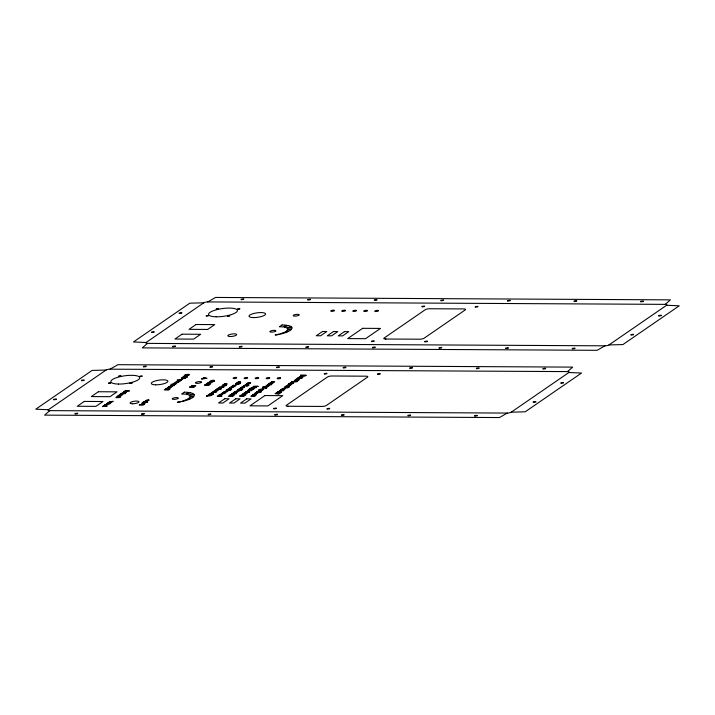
<?xml version="1.0" encoding="UTF-8"?>
<svg xmlns="http://www.w3.org/2000/svg" width="715" height="715" viewBox="0 0 715 715"><rect width="100%" height="100%" fill="white"/><g stroke="black" fill="none" stroke-linecap="round" stroke-linejoin="round"><path stroke-width="1.07" d="M49.782 410.633L44.598 415.129L499.419 417.551L507.257 413.073A2.994 0.804 -7.9 0 0 511.225 412.189L525.194 411.813L581.545 373.033L568.872 372.515A2.994 0.804 -7.9 0 0 567.513 371.603L110.03 369.172A2.994 0.804 -7.9 0 0 106.061 370.048L92.092 370.433L35.75 409.203L48.414 409.722A2.994 0.804 -7.9 0 0 49.782 410.633L507.257 413.073M147.487 343.397L142.303 347.883L597.123 350.305L604.97 345.828A2.994 0.804 -7.9 0 0 608.939 344.952L622.908 344.567L679.25 305.797L666.586 305.278A2.994 0.804 -7.9 0 0 665.218 304.367L207.743 301.927A2.994 0.804 -7.9 0 0 203.775 302.811L189.806 303.187L133.455 341.967L146.128 342.485A2.994 0.804 -7.9 0 0 147.487 343.397L604.97 345.828M567.513 371.603L572.697 367.117L117.877 364.695L110.03 369.172M665.218 304.367L670.402 299.871L215.581 297.449L207.743 301.927M48.414 409.722L106.061 370.048M146.128 342.485L203.775 302.811M511.225 412.189L568.872 372.515M608.939 344.952L666.586 305.278M151.419 332.064L154.074 331.689M154.136 332.207L151.535 332.573M53.705 399.301L56.36 398.934M241.08 299.219L243.726 298.852M56.422 399.444L53.786 399.81M243.761 299.379L241.214 299.737M172.681 346.292L175.336 345.917M175.363 346.453L172.762 346.802M143.366 366.464L146.021 366.089M146.101 366.598L143.465 366.974M74.968 413.529L77.622 413.163M77.703 413.672L75.084 414.048M307.665 299.576L310.319 299.201M310.355 299.737L307.799 300.094M209.96 366.822L212.614 366.446M212.677 366.965L210.076 367.331M475.18 306.681L477.834 306.306M477.897 306.824L475.296 307.191M424.701 341.421L427.356 341.046M427.418 341.564L424.799 341.931M507.444 300.64L510.099 300.264M510.179 300.774L507.543 301.149M377.466 373.918L380.121 373.552M380.183 374.07L377.547 374.428M326.987 408.658L329.642 408.292M329.678 408.819L327.068 409.168M409.731 367.885L412.385 367.51M412.448 368.028L409.811 368.386M574.029 300.997L576.683 300.622M576.764 301.131L574.127 301.507M476.324 368.234L478.978 367.868M479.041 368.377L476.422 368.752M640.622 301.346L643.277 300.979M643.339 301.498L640.72 301.864M572.232 348.419L574.878 348.044M574.958 348.554L572.349 348.938M542.917 368.591L545.572 368.216M545.652 368.726L542.998 369.101M474.519 415.656L477.173 415.29M477.236 415.808L474.635 416.175M630.871 334.611L633.526 334.245M633.588 334.754L630.988 335.129M533.167 401.857L535.821 401.481M535.884 402L533.283 402.375M239.275 346.641L241.929 346.274M241.956 346.811L239.346 347.15M141.57 413.887L144.216 413.52M144.296 414.021L141.677 414.405M440.851 300.282L443.506 299.916M443.577 300.425L440.958 300.8M343.146 367.528L345.801 367.153M345.854 367.671L343.254 368.037M371.407 341.144L374.061 340.778M374.115 341.296L371.514 341.663M273.702 408.39L276.356 408.024M276.374 408.56L273.827 408.909M179.108 313L181.762 312.643M181.825 313.152L179.206 313.519M81.403 380.246L84.057 379.88M84.102 380.398L81.483 380.764M374.267 299.925L376.921 299.558M376.939 300.094L374.383 300.452M276.562 367.17L279.216 366.804M279.261 367.322L276.66 367.689M372.461 347.347L375.116 346.981M375.178 347.499L372.524 347.856M274.757 414.593L277.411 414.226M277.456 414.745L274.837 415.102M505.648 348.062L508.302 347.696M508.311 348.232L505.764 348.58M407.934 415.299L410.589 414.932M410.642 415.451L408.033 415.817M305.877 346.998L308.514 346.623M308.567 347.15L306.002 347.517M208.163 414.235L210.8 413.869M210.88 414.387L208.262 414.754M658.569 315.556L661.223 315.19M661.232 315.726L658.631 316.066M560.855 382.802L563.509 382.436M563.572 382.945L560.953 383.32M439.055 347.705L441.691 347.338M441.718 347.874L439.162 348.223M341.35 414.941L343.987 414.575M344.04 415.102L341.457 415.469M421.921 306.386L424.558 306.02M424.612 306.547L422.002 306.905M324.208 373.632L326.844 373.266M326.862 373.811L324.333 374.159M385.564 339.026L419.33 339.196A3.307 0.885 -7.9 0 0 424.29 338.088L465 310.078A3.307 0.885 -7.9 0 0 463.302 308.934L430.001 308.755A3.307 0.885 -7.9 0 0 425.05 309.863L384.33 337.882A3.307 0.885 -7.9 0 0 385.564 339.026L386.037 339.017M287.859 406.263L321.625 406.433A3.307 0.885 -7.9 0 0 326.576 405.334L367.296 377.314A3.307 0.885 -7.9 0 0 365.588 376.179L332.296 376.001A3.307 0.885 -7.9 0 0 327.336 377.1L286.626 405.119A3.307 0.885 -7.9 0 0 287.859 406.263L288.324 406.263M172.36 399.05A2.994 0.804 -7.9 0 0 176.426 399.059L176.444 399.059A2.958 0.795 -7.9 0 0 177.794 398.541M172.315 398.693A2.994 0.804 -7.9 0 1 174.433 397.79A2.994 0.804 -7.9 0 1 177.427 397.647A2.923 0.787 -7.9 0 1 177.99 397.826M178.133 398.255A2.958 0.795 -7.9 0 1 177.946 398.443M201.389 382.248A2.994 0.804 -7.9 0 1 198.573 383.267A2.994 0.804 -7.9 0 1 195.615 383.052M195.57 382.686A2.994 0.804 -7.9 0 1 198.377 381.676A2.994 0.804 -7.9 0 1 201.344 381.89M280.673 378.208A1.948 0.527 -7.9 0 1 279.02 378.718A1.948 0.527 -7.9 0 1 277.277 378.682M277.197 378.199A1.948 0.527 -7.9 0 1 278.85 377.681A1.948 0.527 -7.9 0 1 280.593 377.717M269.68 378.146A1.948 0.527 -7.9 0 1 268.027 378.664A1.948 0.527 -7.9 0 1 266.284 378.619M266.212 378.137A1.948 0.527 -7.9 0 1 267.875 377.627A1.948 0.527 -7.9 0 1 269.609 377.663M258.696 378.092A1.948 0.527 -7.9 0 1 257.025 378.601A1.948 0.527 -7.9 0 1 255.291 378.566M255.228 378.074A1.948 0.527 -7.9 0 1 256.891 377.565A1.948 0.527 -7.9 0 1 258.633 377.609M247.658 378.056A1.948 0.527 -7.9 0 1 246.005 378.566A1.948 0.527 -7.9 0 1 244.262 378.53M244.181 378.047A1.948 0.527 -7.9 0 1 245.835 377.538A1.948 0.527 -7.9 0 1 247.587 377.574M236.674 377.994A1.948 0.527 -7.9 0 1 235.012 378.512A1.948 0.527 -7.9 0 1 233.269 378.476M233.197 377.985A1.948 0.527 -7.9 0 1 234.851 377.475A1.948 0.527 -7.9 0 1 236.594 377.511M334.379 310.757A1.948 0.527 -7.9 0 1 332.725 311.266A1.948 0.527 -7.9 0 1 330.982 311.231M330.902 310.748A1.948 0.527 -7.9 0 1 332.555 310.23A1.948 0.527 -7.9 0 1 334.307 310.265M345.363 310.81A1.948 0.527 -7.9 0 1 343.709 311.329A1.948 0.527 -7.9 0 1 341.967 311.293M341.886 310.802A1.948 0.527 -7.9 0 1 343.549 310.292A1.948 0.527 -7.9 0 1 345.291 310.328M299.093 315.011A2.994 0.804 -7.9 0 1 296.287 316.03A2.994 0.804 -7.9 0 1 293.32 315.807M293.275 315.449A2.994 0.804 -7.9 0 1 296.082 314.43A2.994 0.804 -7.9 0 1 299.049 314.654M356.401 310.855A1.948 0.527 -7.9 0 1 354.729 311.365A1.948 0.527 -7.9 0 1 352.995 311.32M352.933 310.837A1.948 0.527 -7.9 0 1 354.604 310.319A1.948 0.527 -7.9 0 1 356.338 310.364M367.394 310.909A1.948 0.527 -7.9 0 1 365.731 311.418A1.948 0.527 -7.9 0 1 363.989 311.382M363.917 310.891A1.948 0.527 -7.9 0 1 365.58 310.382A1.948 0.527 -7.9 0 1 367.322 310.417M378.378 310.962A1.948 0.527 -7.9 0 1 376.725 311.472A1.948 0.527 -7.9 0 1 374.982 311.436M374.901 310.954A1.948 0.527 -7.9 0 1 376.564 310.444A1.948 0.527 -7.9 0 1 378.306 310.48M270.064 331.814A2.994 0.804 -7.9 0 0 274.131 331.823L274.149 331.814A2.958 0.795 -7.9 0 0 275.507 331.304M270.02 331.447A2.994 0.804 -7.9 0 1 272.138 330.553A2.994 0.804 -7.9 0 1 275.141 330.41M275.838 331.018A2.958 0.795 -7.9 0 1 275.659 331.197M275.15 330.41A2.923 0.787 -7.9 0 1 275.695 330.589M106.83 403.877C103.827 403.492 115.347 403.707 106.83 403.877M120.728 396.754L119.199 397.576L116.447 397.701A2.109 0.563 -7.9 0 1 115.848 397.46L117.573 396.584L118.306 396.503L116.697 397.299L120.728 396.754M144.796 401.526C142.821 402.053 146.691 400.48 146.906 401.473C148.934 401.106 145.163 402.062 144.796 401.526M214.545 390.971C212.534 391.686 216.448 389.63 216.502 391.007C218.888 390.327 214.956 391.668 214.545 390.971M216.162 389.863C214.196 390.39 218.057 388.808 218.281 389.8C220.292 389.443 216.538 390.399 216.162 389.863M218.584 388.191C216.52 388.942 220.515 386.824 220.542 388.227C222.91 387.602 219.005 388.808 218.584 388.191M221.677 393.652C218.406 393.223 230.552 393.456 221.677 393.652M255.791 395.511L254.263 396.333L251.51 396.459A2.109 0.563 -7.9 0 1 250.911 396.217L252.636 395.341L253.369 395.252L251.76 396.056L255.791 395.511M266.516 385.689C263.504 385.099 274.819 385.778 266.615 385.6M142.33 403.233L144.671 403.367L144.278 403.635C141.177 404.359 141.65 403.001 142.196 402.929L145.646 402.697L142.33 403.233M296.609 379.254L298.95 379.379L298.548 379.656C295.447 380.38 295.921 379.022 296.466 378.95L299.925 378.709L296.609 379.254M185.212 377.913C184.559 377.77 179.224 378.021 182.03 378.172C182.933 378.485 187.276 377.913 185.212 377.913M266.418 387.78C264.988 389.148 265.971 386.475 263.996 387.423C261.145 387.628 263.522 389.371 263.361 387.923C264.228 388.585 268.5 387.646 266.418 387.78M122.444 394.448L119.137 395.029L122.587 394.787C123.159 394.716 123.606 393.348 120.504 394.081L120.111 394.358L122.444 394.448M178.241 381.998L174.925 382.579L178.384 382.346C178.991 382.257 179.438 380.889 176.301 381.64L175.899 381.908L178.241 381.998M226.548 384.026L223.232 384.616L226.682 384.375C227.281 384.295 227.692 382.954 224.608 383.669L224.206 383.946L226.548 384.026M240.142 382.257L236.835 382.838L240.285 382.596C240.857 382.525 241.304 381.158 238.202 381.89L237.809 382.168L240.142 382.257M244.056 387.181L240.741 387.771L244.19 387.53C244.771 387.459 245.209 386.091 242.117 386.824L241.715 387.101L244.056 387.181M250.036 383.07L246.72 383.651L250.17 383.419C250.742 383.338 251.188 381.971 248.096 382.713L247.694 382.981L250.036 383.07M260.904 390.864L257.588 391.445L261.046 391.212C261.619 391.132 262.056 389.764 258.964 390.497L258.562 390.774L260.904 390.908M104.381 405.173C110.065 405.503 108.063 403.072 104.381 405.173M219.237 394.948C224.948 395.27 222.883 392.839 219.237 394.948M229.747 387.709C235.45 388.039 233.394 385.608 229.747 387.709M234.136 392.312C239.82 392.642 237.818 390.202 234.136 392.312M245.29 384.634C250.974 384.965 248.963 382.534 245.29 384.634M277.724 391.847C283.39 392.142 281.442 389.845 277.769 391.775M144.645 404.046L143.518 404.967L139.264 404.949L144.645 404.046M229.47 389.362L231.311 389.514L230.105 390.417L225.851 390.399L227.576 389.371L229.47 389.362M169.464 388.048L166.175 388.603L169.249 388.62L171.189 387.244L168.391 387.083L167.989 387.351L170.367 387.441L167.087 387.977L169.464 388.048M234.44 386.198L231.151 386.752L234.234 386.77L236.165 385.385L233.367 385.224L232.965 385.501L235.342 385.591L232.062 386.118L234.44 386.198M272.969 382.57L269.68 383.124L272.764 383.142L274.703 381.765L271.897 381.596L271.503 381.873L273.872 381.962L270.592 382.498L272.969 382.57M290.335 384.876L287.046 385.43L290.129 385.448L292.069 384.071L289.262 383.91L288.869 384.178L291.237 384.268L287.957 384.804L290.335 384.876M113.015 401.321L112.121 401.991L109.038 401.973L113.015 401.321M125.84 392.49L124.946 393.161L121.863 393.152L125.84 392.49M174.362 385.045L173.468 385.725L170.385 385.707L174.362 385.045M213.454 393.42L212.561 394.09L209.477 394.081L213.454 393.42M227.862 391.087L226.968 391.766L223.884 391.749L227.862 391.087M236.781 392.571L235.887 393.241L232.804 393.223L236.781 392.571M247.748 392.633L246.854 393.304L243.77 393.286L247.748 392.633M285.705 388.442L284.811 389.112L281.728 389.094L285.705 388.442M171.475 384.536C169.071 385.43 174.925 382.346 175.997 383.982L175.622 384.241C173.477 385.707 171.698 384.018 171.475 384.536M249.875 388.674C247.39 389.612 253.378 386.44 254.397 388.12L254.022 388.37C251.778 389.872 250.17 388.147 249.875 388.674M259.304 389.845C256.837 390.685 262.834 387.718 263.835 389.291L263.46 389.55C261.306 391.016 259.527 389.326 259.304 389.845M255.032 387.244L251.707 387.834L256.363 387.575C253.11 387.941 258.705 386.315 253.083 386.887L252.681 387.164L255.032 387.244M108.492 383.186L110.691 382.936L108.492 383.186M118.583 376.233L120.79 375.992L118.583 376.233M139.899 376.349L142.097 376.108L139.899 376.349M206.197 315.941L208.396 315.699L206.197 315.941M216.296 308.996L218.495 308.746L216.296 308.996M237.603 309.112L239.802 308.862L237.603 309.112M209.942 381.89L212.033 381.756L209.942 381.89M117.823 395.913L119.736 396.253L121.3 395.404A1.698 0.456 -7.9 0 0 120.692 395.261L120.022 395.252A1.725 0.465 -7.9 0 0 118.994 395.395L117.823 395.913M123.472 392.026L125.393 392.365L126.957 391.516A1.698 0.456 -7.9 0 0 126.341 391.373L125.679 391.364A1.725 0.465 -7.9 0 0 124.642 391.507L123.472 392.026M184.121 376.242L186.034 376.582L187.598 375.733A1.698 0.456 -7.9 0 0 186.99 375.59L186.32 375.581A1.725 0.465 -7.9 0 0 185.292 375.724L184.121 376.242M207.457 383.169L209.379 383.517L210.943 382.659A1.698 0.456 -7.9 0 0 210.326 382.516L209.665 382.516A1.725 0.465 -7.9 0 0 208.628 382.65L207.457 383.169M239.427 388.656L241.348 388.996L242.912 388.147A1.698 0.456 -7.9 0 0 242.296 388.004L241.634 387.995A1.725 0.465 -7.9 0 0 240.597 388.138L239.427 388.656M242.474 394.162L244.396 394.51L246.04 393.742A1.698 0.456 -7.9 0 0 245.343 393.509L244.682 393.509A1.725 0.465 -7.9 0 0 243.645 393.643L242.474 394.162M252.887 394.671L254.799 395.011L256.363 394.162A1.698 0.456 -7.9 0 0 255.756 394.019L255.085 394.01A1.725 0.465 -7.9 0 0 254.057 394.153L252.887 394.671M254.665 393.447L256.578 393.786L258.142 392.937A1.698 0.456 -7.9 0 0 257.534 392.794L256.864 392.785A1.725 0.465 -7.9 0 0 255.836 392.928L254.665 393.447M180.716 380.693C176.56 382.498 175.675 380.514 180.716 380.693M239.579 390.658C235.494 392.481 234.6 390.47 239.579 390.658M186.686 374.901L188.733 374.776L186.686 374.901M290.916 383.186L292.962 383.061L290.916 383.186M186.097 374.866L184.247 375.357L188.876 375.116C190.691 374.428 187.661 373.874 186.097 374.866M212.605 381.765C211.184 382.927 207.913 382.23 209.79 381.587L214.411 381.354L212.605 381.765M290.326 383.142L288.476 383.633L293.105 383.401C294.92 382.713 291.899 382.159 290.326 383.142M143.724 404.27L142.017 404.672L143.724 404.27M120.612 395.69L118.556 395.878L120.612 395.69M126.269 391.802L124.276 392.07L126.269 391.802M186.91 376.019L184.854 376.206L186.91 376.019M210.255 382.945L208.199 383.133L210.255 382.945M242.224 388.433L240.231 388.701L242.224 388.433M245.272 393.938L243.216 394.126L245.272 393.938M255.684 394.448L253.619 394.635L255.684 394.448M257.454 393.223L255.398 393.411L257.454 393.223M222.463 385.617L225.636 385.385L222.463 385.617M236.066 383.839L239.239 383.615L236.066 383.839M294.705 380.639L297.878 380.407L294.705 380.639M107.831 402.777C108.242 404.073 113.408 402.232 110.03 402.196L107.831 402.777M145.797 400.427C146.209 401.723 151.383 399.882 148.005 399.846L145.797 400.427M169.178 386.511C169.589 387.807 174.764 385.957 171.386 385.921L169.178 386.511M173.709 383.392C174.12 384.697 179.286 382.847 175.908 382.811L173.709 383.392M210.943 380.764C211.354 382.06 216.529 380.219 213.15 380.174L210.943 380.764M222.678 392.553C223.098 393.849 228.264 391.999 224.885 391.963L222.678 392.553M228.335 388.656C228.773 389.943 233.859 388.138 230.543 388.075L228.335 388.656M268.491 383.919C268.903 385.215 274.068 383.374 270.69 383.338L268.491 383.919M280.521 389.898C280.959 391.177 286.045 389.38 282.729 389.318L280.521 389.898M285.857 386.225C286.268 387.53 291.434 385.68 288.056 385.644L285.857 386.225M299.424 376.894C299.835 378.19 305.01 376.34 301.623 376.305L299.424 376.894M129.826 383.267L131.998 383.088L129.826 383.267M227.531 316.021L229.712 315.842L227.531 316.021M121.166 393.59L125.5 393.536L121.166 393.59M182.942 377.028L187.276 376.975L182.942 377.028M219.451 387.181L223.786 387.128L219.451 387.181M232.107 393.67L236.451 393.616L232.107 393.67M237.443 389.997L241.777 389.943L237.443 389.997M253.736 386.395L258.07 386.341L253.736 386.395M267.383 384.67L271.718 384.616L267.383 384.67M279.413 390.649L283.748 390.596L279.413 390.649M297.512 378.199L301.846 378.146L297.512 378.199M300.899 375.867L305.233 375.804L300.899 375.867M226.494 385.269C220.578 388.585 220.47 383.276 226.494 385.269M240.097 383.499C234.18 386.806 234.073 381.506 240.097 383.499M298.736 380.291C292.819 383.606 292.712 378.298 298.736 380.291M230.444 389.648L228.836 390.122L230.444 389.648M172.833 384.473L174.791 384.393L172.833 384.473M251.233 388.611L253.181 388.522L251.233 388.611M260.671 389.782L262.62 389.693L260.671 389.782M110.628 402.599L109.538 402.876L110.628 402.599M148.595 400.248L147.505 400.525L148.595 400.248M171.984 386.332L170.894 386.609L171.984 386.332M176.507 383.213L175.416 383.499L176.507 383.213M213.74 380.586L212.659 380.863L213.74 380.586M225.484 392.374L224.394 392.651L225.484 392.374M231.142 388.477L230.051 388.754L231.142 388.477M271.289 383.741L270.199 384.018L271.289 383.741M283.319 389.72L282.228 389.997L283.319 389.72M288.654 386.046L287.564 386.332L288.654 386.046M302.222 376.707L301.131 376.993L302.222 376.707M105.221 404.949L106.517 404.735L105.221 404.949M220.077 394.725L221.364 394.51L220.077 394.725M230.579 387.494L231.875 387.28L230.579 387.494M234.976 392.088L236.272 391.874L234.976 392.088M246.121 384.411L247.417 384.205L246.121 384.411M278.564 391.623L279.851 391.409L278.564 391.623M228.773 389.63L226.986 390.113L228.773 389.63M177.794 380.192L177.061 380.273L182.763 379.325L179.814 379.835L181.637 380.103L181.217 380.389L177.794 380.192M263.37 387.056L262.637 387.146L268.34 386.189L265.381 386.708L267.213 386.967L266.784 387.253L263.37 387.056M188.867 398.309L191.432 398.318A17.947 4.826 -7.9 0 0 193.702 396.637L189.967 397.004A14.961 4.022 -7.9 0 1 188.867 398.309M286.572 331.072L289.146 331.072A17.947 4.826 -7.9 0 0 291.416 329.392L287.671 329.767A14.961 4.022 -7.9 0 1 286.572 331.072M84.299 401.419L77.265 406.263L95.917 406.361L102.951 401.526L84.299 401.419M98.375 391.74L91.341 396.584L109.985 396.682L117.019 391.838L98.375 391.74M182.012 334.182L174.978 339.026L193.622 339.125L200.656 334.28L182.012 334.182M196.08 324.503L189.046 329.338L207.69 329.436L214.723 324.601L196.08 324.503M103.907 405.503L102.442 406.513L107.08 406.245L103.577 406.227L104.622 405.512L103.907 405.503M125.188 390.864L124.785 391.132L129.442 390.882L125.188 390.864M143.375 402.116L142.973 402.393L147.63 402.143L143.375 402.116M165.844 388.826L164.262 389.916L168.517 389.943L170.063 388.88L168.222 389.648L167.274 389.639L168.32 388.924L165.397 389.63L166.568 388.835L165.844 388.826M189.993 386.922L189.6 387.199L193.854 387.217L194.489 386.788L191.96 386.511L195.865 385.832L191.611 385.814L191.227 386.082L194.569 386.1L190.405 386.645L193.345 386.94L189.993 386.922M202.014 378.762L201.567 379.066L207.082 378.226L203.659 377.627L203.203 377.949L203.99 378.074L202.014 378.762M204.57 378.172L203.998 378.566L205.857 378.378L204.57 378.172M184.345 392.195L181.735 393.992A14.961 4.022 -7.9 0 1 185.158 394.188L189.118 392.517A17.947 4.826 -7.9 0 0 184.345 392.195M282.05 324.959L279.449 326.746A14.961 4.022 -7.9 0 1 282.863 326.943L286.831 325.28A17.947 4.826 -7.9 0 0 282.05 324.959M204.964 384.902L204.57 385.171L208.825 385.197L209.459 384.768L206.93 384.491L210.836 383.812L206.581 383.794L206.188 384.062L209.54 384.08L205.375 384.625L208.315 384.92L204.964 384.902M206.823 395.904L206.385 396.208L211.89 395.368L208.467 394.769L208.011 395.091L208.798 395.216L206.823 395.904M209.084 394.349L208.691 394.626L212.167 394.367L209.084 394.349M211.676 392.571L211.229 392.875L216.734 392.034L213.32 391.436L212.856 391.749L213.642 391.883L211.676 392.571M217.172 388.79L216.77 389.058L220.256 388.799L217.172 388.79M209.379 395.315L208.807 395.708L210.675 395.52L209.379 395.315M214.223 391.981L213.66 392.374L215.519 392.186L214.223 391.981M212.587 394.367L212.194 394.644L213.347 394.367L212.587 394.367M220.667 388.808L220.274 389.076L221.427 388.808L220.667 388.808M218.754 395.279L217.289 396.289L221.936 396.021L218.433 396.003L219.469 395.279L218.754 395.279M224.769 398.738L218.576 403.001L222.91 403.019L229.095 398.764L224.769 398.738M229.881 395.234L228.3 396.325L232.554 396.351L234.1 395.288L232.259 396.056L231.311 396.056L232.357 395.332L229.444 396.038L230.605 395.243L229.881 395.234M230.516 394.805L230.051 395.127L233.153 395.127L233.644 394.796L233.063 394.608L234.654 394.09L231.624 394.045L231.133 394.385L231.776 394.6L230.516 394.805M238.56 389.273L238.158 389.541L241.643 389.291L238.56 389.273M243.752 385.698L243.332 385.984L247.587 386.011L249.017 385.028L247.292 385.716L246.282 385.707L247.149 385.108L243.752 385.698M322.474 331.492L316.289 335.755L320.615 335.782L326.8 331.519L322.474 331.492M242.054 389.291L241.661 389.568L242.814 389.291L242.054 389.291M235.753 398.8L229.569 403.054L233.894 403.081L240.079 398.818L235.753 398.8M240.026 395.869L239.57 396.181L243.323 396.548L243.752 396.253L241.152 396.021L244.45 395.77L244.95 395.431L242.34 395.163L246.058 394.671L241.295 394.993L240.848 395.297L243.618 395.601L240.026 395.869M245.308 392.231L244.905 392.508L249.562 392.258L247.301 392.24L249.347 391.588L246.3 391.552L245.871 391.847L246.881 392.115L245.308 392.231M248.829 389.809L247.363 390.819L252.002 390.551L248.498 390.533L249.544 389.818L248.829 389.809M249.526 389.335L249.124 389.604L252.609 389.353L249.526 389.335M333.467 331.554L327.273 335.818L331.599 335.836L337.793 331.581L333.467 331.554M253.021 389.353L252.627 389.621L253.78 389.353L253.021 389.353M246.746 398.854L240.553 403.117L244.879 403.135L251.072 398.881L246.746 398.854M344.451 331.617L338.267 335.871L342.592 335.898L348.777 331.635L344.451 331.617M256.372 392.285L255.979 392.553L260.635 392.303L256.372 392.285M257.185 391.731L256.783 391.999L260.269 391.74L257.185 391.731M260.68 391.749L260.287 392.017L261.44 391.749L260.68 391.749M264.925 395.565L250.009 405.825L267.857 405.923L282.774 395.654L264.925 395.565M362.639 328.319L347.722 338.588L365.562 338.687L380.478 328.417L362.639 328.319M291.657 381.39C292.14 382.677 302.534 381.041 293.624 381.631A7.141 1.922 -7.9 0 1 292.337 381.515L291.657 381.39M300.523 375.286L306.1 375.321L300.523 375.286M275.552 393.348L275.096 393.661L278.85 394.028L279.279 393.724L276.678 393.491L279.976 393.25L280.477 392.901L277.867 392.642L281.585 392.142L276.821 392.472L276.374 392.776L279.145 393.08L275.552 393.348M284.579 387.137L284.15 387.423L287.796 387.87L289.45 386.735L284.579 387.137M298.62 377.466L298.218 377.743L302.874 377.493L298.62 377.466M285.839 331.572L285.759 331.617A14.845 3.995 -7.9 0 1 283.792 332.6L285.169 332.77A17.947 4.826 -7.9 0 0 288.047 331.626L285.839 331.572M188.125 398.809L188.054 398.854A14.845 3.995 -7.9 0 1 186.088 399.837L187.464 400.016A17.947 4.826 -7.9 0 0 190.342 398.872L188.125 398.809M282.908 332.949L282.836 332.976A14.961 4.022 -7.9 0 1 280.101 333.86L280.593 334.066A16.168 4.344 -7.9 0 0 284.061 333.127L282.908 332.949M185.203 400.194L185.131 400.221A14.961 4.022 -7.9 0 1 182.397 401.106L182.879 401.312A16.168 4.344 -7.9 0 0 186.356 400.373L185.203 400.194M288.261 325.54L284.132 327.13A14.961 4.022 -7.9 0 1 286.483 327.845L291.255 326.728A17.947 4.826 -7.9 0 0 288.261 325.54M190.556 392.776L186.427 394.376A14.961 4.022 -7.9 0 1 188.778 395.082L193.542 393.974A17.947 4.826 -7.9 0 0 190.556 392.776M279.038 334.146L278.948 334.164A14.961 4.022 -7.9 0 1 275.23 334.942L275.15 335.085A17.947 4.826 -7.9 0 0 279.413 334.325L279.038 334.146M181.324 401.383L181.235 401.41A14.961 4.022 -7.9 0 1 177.526 402.188L177.436 402.322A17.947 4.826 -7.9 0 0 181.708 401.571L181.324 401.383M291.756 327.247L287.117 328.23A14.961 4.022 -7.9 0 1 287.761 329.329L291.792 328.82A16.016 4.308 -7.9 0 0 291.756 327.247M194.051 394.483L189.404 395.467A14.961 4.022 -7.9 0 1 190.047 396.575L194.078 396.065A16.016 4.308 -7.9 0 0 194.051 394.483M155.7 384.831A8.374 2.252 -7.9 0 0 167.9 381.175A8.374 2.252 -7.9 0 0 155.2 380.961A8.374 2.252 -7.9 0 0 155.7 384.831M132.427 403.769A4.487 1.207 -7.9 0 0 138.996 401.821A4.487 1.207 -7.9 0 0 132.221 401.687A4.487 1.207 -7.9 0 0 132.427 403.769M118.484 384.053A14.586 3.924 -7.9 0 0 139.729 377.699A14.586 3.924 -7.9 0 0 117.635 377.314A14.586 3.924 -7.9 0 0 118.484 384.053M253.405 317.585A8.374 2.252 -7.9 0 0 265.605 313.93A8.374 2.252 -7.9 0 0 252.904 313.715A8.374 2.252 -7.9 0 0 253.405 317.585M230.141 336.524A4.487 1.207 -7.9 0 0 236.701 334.584A4.487 1.207 -7.9 0 0 229.926 334.45A4.487 1.207 -7.9 0 0 230.141 336.524M216.189 316.808A14.586 3.924 -7.9 0 0 237.443 310.453A14.586 3.924 -7.9 0 0 215.349 310.069A14.586 3.924 -7.9 0 0 216.189 316.808"/></g></svg>
